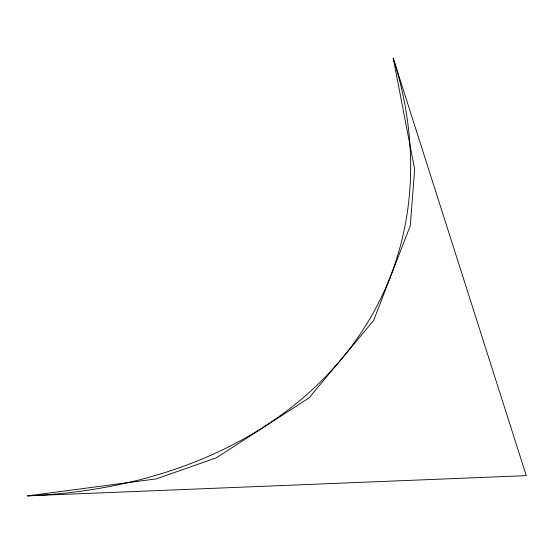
<?xml version="1.0" encoding="UTF-8"?>
<svg xmlns="http://www.w3.org/2000/svg" width="554" height="554" viewBox="0 0 554 554"><rect width="100%" height="100%" fill="white"/><g stroke="black" fill="none" stroke-linecap="round" stroke-linejoin="round"><path stroke-width="0.83" d="M27.7 495.844L156.221 478.905L216.441 457.777L308.973 397.966L373.59 320.593L410.285 225.665L414.669 169.42L393.201 58.156A533.918 394.898 22.4 0 1 27.7 495.844L526.3 475.637L393.201 58.156"/></g></svg>
